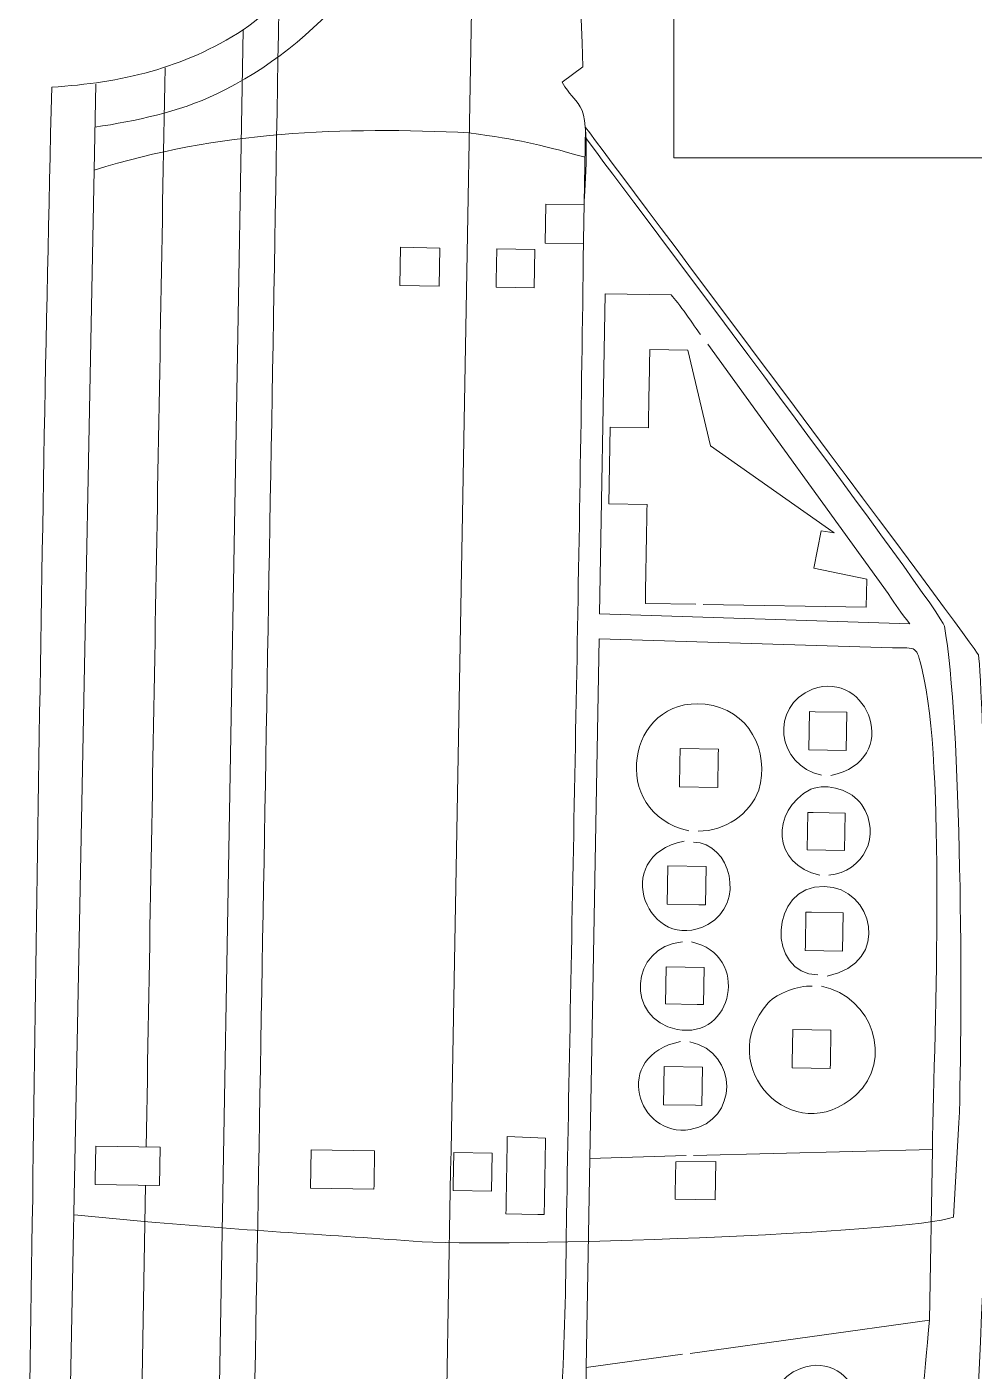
# Model space of a CAD drawing. Header units: centimetres. Extents: x -85 to 60, y -31 to -1.
# Drawn here: x -49.1 to -41.48, y -21.73 to -10.92 of the extents above; entities that cross this region are included whole.
import ezdxf

# ---------------------------------------------------------------- set-up
doc = ezdxf.new("R2010")
doc.units = ezdxf.units.CM
doc.header["$MEASUREMENT"] = 0
doc.layers.add('Camada 1', color=7, linetype='Continuous')

msp = doc.modelspace()

# ---------------------------------------------------------------- linework, layer by layer
at = {"layer": 'Camada 1', "color": 3, "lineweight": 9}
for points, knots in [([(-44.62709, -12.66987), (-44.62709, -12.66987), (-44.93463, -12.66451), (-44.93463, -12.66451), (-44.93463, -12.66451), (-44.93463, -12.66451), (-44.92914, -12.34949), (-44.92914, -12.34949), (-44.92914, -12.34949), (-44.92914, -12.34949), (-44.62159, -12.35486), (-44.62159, -12.35486), (-44.62159, -12.35486), (-44.61919, -12.21736), (-44.56991, -11.7027), (-44.65284, -11.56649), (-44.65284, -11.56649), (-44.70167, -11.4863), (-44.73745, -11.47643), (-44.79945, -11.36886), (-44.79945, -11.36886), (-44.79945, -11.36886), (-44.63223, -11.24422), (-44.63223, -11.24422), (-44.63223, -11.24422), (-44.70747, -9.20102), (-44.77444, -7.14914), (-45.05056, -5.12196), (-45.05056, -5.12196), (-45.07328, -4.95521), (-45.09467, -4.3778), (-45.25355, -4.28558), (-45.25355, -4.28558), (-45.25355, -4.28558), (-45.31304, -4.25454), (-45.31304, -4.25454), (-45.31304, -4.25454), (-45.31304, -4.25454), (-45.31998, -4.65206), (-45.31998, -4.65206), (-45.31998, -4.65206), (-45.31998, -4.65206), (-46.29509, -4.63504), (-46.29509, -4.63504), (-46.29509, -4.63504), (-46.29509, -4.63504), (-46.2875, -4.20001), (-46.2875, -4.20001), (-46.2875, -4.20001), (-46.2875, -4.20001), (-46.58, -4.1949), (-46.58, -4.1949), (-46.58, -4.1949), (-46.58, -4.1949), (-46.63329, -7.24769), (-46.63329, -7.24769), (-46.63329, -7.24769), (-46.62836, -7.28903), (-45.90991, -8.26209), (-46.29767, -9.51198), (-46.29767, -9.51198), (-46.47888, -10.09608), (-46.87216, -10.59845), (-47.36566, -10.9489), (-47.36566, -10.9489), (-47.36566, -10.9489), (-47.59059, -23.83518), (-47.59059, -23.83518)], [0, 0, 0, 0, 0.05555556, 0.05555556, 0.05555556, 0.05555556, 0.11111111, 0.11111111, 0.11111111, 0.11111111, 0.16666667, 0.16666667, 0.16666667, 0.16666667, 0.22222222, 0.22222222, 0.22222222, 0.22222222, 0.27777778, 0.27777778, 0.27777778, 0.27777778, 0.33333333, 0.33333333, 0.33333333, 0.33333333, 0.38888889, 0.38888889, 0.38888889, 0.38888889, 0.44444444, 0.44444444, 0.44444444, 0.44444444, 0.5, 0.5, 0.5, 0.5, 0.55555556, 0.55555556, 0.55555556, 0.55555556, 0.61111111, 0.61111111, 0.61111111, 0.61111111, 0.66666667, 0.66666667, 0.66666667, 0.66666667, 0.72222222, 0.72222222, 0.72222222, 0.72222222, 0.77777778, 0.77777778, 0.77777778, 0.77777778, 0.83333333, 0.83333333, 0.83333333, 0.83333333, 0.88888889, 0.88888889, 0.88888889, 0.88888889, 1, 1, 1, 1]), ([(-45.87637, -29.64992), (-45.79355, -26.26368), (-45.74871, -22.87385), (-45.68396, -19.4867), (-45.68396, -19.4867), (-45.68396, -19.4867), (-45.41749, -4.65037), (-45.41749, -4.65037)], [0, 0, 0, 0, 0.33333333, 0.33333333, 0.33333333, 0.33333333, 1, 1, 1, 1]), ([(-42.99255, -11.97719), (-42.99255, -11.97719), (-41.02708, -11.97719), (-41.02708, -11.97719), (-41.02708, -11.97719), (-41.02708, -11.97719), (-41.02708, -10.4318), (-41.02708, -10.4318), (-41.02708, -10.4318), (-41.02708, -10.4318), (-40.71947, -10.4318), (-40.71947, -10.4318), (-40.71947, -10.4318), (-40.71947, -10.4318), (-40.71947, -11.97719), (-40.71947, -11.97719), (-40.71947, -11.97719), (-40.71947, -11.97719), (-38.23638, -11.97719), (-38.23638, -11.97719), (-38.23638, -11.97719), (-38.23638, -9.81665), (-38.23638, -7.65611), (-38.23638, -5.49556), (-38.23638, -5.49556), (-38.23638, -5.49556), (-40.71947, -5.49556), (-40.71947, -5.49556), (-40.71947, -5.49556), (-40.71947, -5.49556), (-40.71947, -7.03344), (-40.71947, -7.03344), (-40.71947, -7.03344), (-40.71947, -7.03344), (-41.02708, -7.03344), (-41.02708, -7.03344), (-41.02708, -7.03344), (-41.02708, -7.03344), (-41.02708, -5.49556), (-41.02708, -5.49556), (-41.02708, -5.49556), (-41.02708, -5.49556), (-43.90031, -5.49556), (-43.90031, -5.49556), (-43.90031, -5.49556), (-43.90031, -5.49556), (-43.90031, -7.03344), (-43.90031, -7.03344), (-43.90031, -7.03344), (-43.67517, -7.04849), (-43.39717, -7.04096), (-43.16509, -7.04096), (-43.16509, -7.04096), (-43.16509, -7.04096), (-43.16509, -7.34852), (-43.16509, -7.34852), (-43.16509, -7.34852), (-43.16509, -7.34852), (-43.90031, -7.34852), (-43.90031, -7.34852), (-43.90031, -7.34852), (-43.90031, -7.34852), (-43.90031, -10.12424), (-43.90031, -10.12424), (-43.90031, -10.12424), (-43.90031, -10.12424), (-43.16509, -10.13173), (-43.16509, -10.13173), (-43.16509, -10.13173), (-43.16509, -10.13173), (-43.16509, -10.4393), (-43.16509, -10.4393), (-43.16509, -10.4393), (-43.16509, -10.4393), (-43.90031, -10.4393), (-43.90031, -10.4393), (-43.90031, -10.4393), (-43.90031, -10.4393), (-43.90031, -11.97719), (-43.90031, -11.97719), (-43.90031, -11.97719), (-43.90031, -11.97719), (-42.99255, -11.97719), (-42.99255, -11.97719)], [0, 0, 0, 0, 0.04545455, 0.04545455, 0.04545455, 0.04545455, 0.09090909, 0.09090909, 0.09090909, 0.09090909, 0.13636364, 0.13636364, 0.13636364, 0.13636364, 0.18181818, 0.18181818, 0.18181818, 0.18181818, 0.22727273, 0.22727273, 0.22727273, 0.22727273, 0.27272727, 0.27272727, 0.27272727, 0.27272727, 0.31818182, 0.31818182, 0.31818182, 0.31818182, 0.36363636, 0.36363636, 0.36363636, 0.36363636, 0.40909091, 0.40909091, 0.40909091, 0.40909091, 0.45454545, 0.45454545, 0.45454545, 0.45454545, 0.5, 0.5, 0.5, 0.5, 0.54545455, 0.54545455, 0.54545455, 0.54545455, 0.59090909, 0.59090909, 0.59090909, 0.59090909, 0.63636364, 0.63636364, 0.63636364, 0.63636364, 0.68181818, 0.68181818, 0.68181818, 0.68181818, 0.72727273, 0.72727273, 0.72727273, 0.72727273, 0.77272727, 0.77272727, 0.77272727, 0.77272727, 0.81818182, 0.81818182, 0.81818182, 0.81818182, 0.86363636, 0.86363636, 0.86363636, 0.86363636, 0.90909091, 0.90909091, 0.90909091, 0.90909091, 1, 1, 1, 1]), ([(-47.36566, -10.9489), (-47.85355, -11.26216), (-48.34291, -11.37075), (-48.90434, -11.40975), (-48.90434, -11.40975), (-49.00386, -15.38199), (-49.03551, -19.35569), (-49.10486, -23.32855), (-49.10486, -23.32855), (-48.96476, -23.331), (-48.88993, -23.35482), (-48.78273, -23.35669), (-48.78273, -23.35669), (-48.78273, -23.35669), (-48.78259, -23.34919), (-48.78259, -23.34919), (-48.78259, -23.34919), (-48.49278, -23.40878), (-48.31138, -23.43929), (-48.02883, -23.57993), (-48.02883, -23.57993), (-46.64695, -24.26774), (-46.13154, -25.77546), (-46.71812, -27.15172), (-46.71812, -27.15172), (-46.87736, -27.52536), (-47.27949, -27.93717), (-47.27953, -27.93725), (-47.27953, -27.93725), (-47.27953, -27.93725), (-47.3226, -30.40498), (-47.3226, -30.40498), (-47.3226, -30.40498), (-47.3226, -30.40498), (-46.75257, -30.41493), (-46.75257, -30.41493), (-46.75257, -30.41493), (-46.74803, -30.15491), (-46.74349, -29.8949), (-46.73896, -29.63487), (-46.73896, -29.63487), (-46.73896, -29.63487), (-45.83138, -29.65072), (-45.83138, -29.65072), (-45.83138, -29.65072), (-45.83138, -29.65072), (-45.8376, -30.43843), (-45.8376, -30.43843), (-45.8376, -30.43843), (-45.5892, -30.44059), (-44.79116, -30.47212), (-44.57721, -30.44542), (-44.57721, -30.44542), (-44.57721, -30.44542), (-44.58927, -29.84496), (-44.58927, -29.84496)], [0, 0, 0, 0, 0.06666667, 0.06666667, 0.06666667, 0.06666667, 0.13333333, 0.13333333, 0.13333333, 0.13333333, 0.2, 0.2, 0.2, 0.2, 0.26666667, 0.26666667, 0.26666667, 0.26666667, 0.33333333, 0.33333333, 0.33333333, 0.33333333, 0.4, 0.4, 0.4, 0.4, 0.46666667, 0.46666667, 0.46666667, 0.46666667, 0.53333333, 0.53333333, 0.53333333, 0.53333333, 0.6, 0.6, 0.6, 0.6, 0.66666667, 0.66666667, 0.66666667, 0.66666667, 0.73333333, 0.73333333, 0.73333333, 0.73333333, 0.8, 0.8, 0.8, 0.8, 0.86666667, 0.86666667, 0.86666667, 0.86666667, 1, 1, 1, 1]), ([(-44.79198, -21.68564), (-44.76986, -21.2511), (-44.76927, -20.81564), (-44.76168, -20.38064), (-44.76168, -20.38064), (-44.71756, -17.853), (-44.66009, -15.32522), (-44.62931, -12.79738), (-44.62931, -12.79738), (-44.62931, -12.79738), (-44.61072, -11.7323), (-44.61072, -11.7323), (-44.61072, -11.7323), (-44.33583, -12.1022), (-41.4589, -15.93221), (-41.45098, -15.97414), (-41.45098, -15.97414), (-41.40756, -16.20391), (-41.35033, -19.23317), (-41.35761, -19.65224), (-41.35761, -19.65224), (-41.3662, -20.1469), (-41.58367, -24.77919), (-41.61402, -24.88486), (-41.61402, -24.88486), (-41.61402, -24.88486), (-44.58106, -30.23526), (-44.58106, -30.23526), (-44.58106, -30.23526), (-44.67061, -27.90576), (-44.74619, -25.57721), (-44.78918, -23.24631), (-44.78918, -23.24631), (-44.79719, -22.72617), (-44.80976, -22.20575), (-44.79198, -21.68564)], [0, 0, 0, 0, 0.1, 0.1, 0.1, 0.1, 0.2, 0.2, 0.2, 0.2, 0.3, 0.3, 0.3, 0.3, 0.4, 0.4, 0.4, 0.4, 0.5, 0.5, 0.5, 0.5, 0.6, 0.6, 0.6, 0.6, 0.7, 0.7, 0.7, 0.7, 0.8, 0.8, 0.8, 0.8, 1, 1, 1, 1]), ([(-43.62823, -13.47512), (-43.62823, -13.47512), (-42.17767, -15.48125), (-42.17767, -15.48125), (-42.17767, -15.48125), (-42.10534, -15.5842), (-42.08441, -15.62669), (-42.00181, -15.72443), (-42.00181, -15.72443), (-42.00181, -15.72443), (-44.49892, -15.64332), (-44.49892, -15.64332), (-44.49892, -15.64332), (-44.49892, -15.64332), (-44.45402, -13.07058), (-44.45402, -13.07058), (-44.45402, -13.07058), (-44.45402, -13.07058), (-43.92145, -13.07987), (-43.92145, -13.07987), (-43.92145, -13.07987), (-43.86662, -13.13665), (-43.73409, -13.33133), (-43.68694, -13.3991)], [0, 0, 0, 0, 0.14285714, 0.14285714, 0.14285714, 0.14285714, 0.28571429, 0.28571429, 0.28571429, 0.28571429, 0.42857143, 0.42857143, 0.42857143, 0.42857143, 0.57142857, 0.57142857, 0.57142857, 0.57142857, 0.71428571, 0.71428571, 0.71428571, 0.71428571, 1, 1, 1, 1]), ([(-43.80216, -19.99972), (-43.80216, -19.99972), (-44.57538, -20.02375), (-44.57538, -20.02375), (-44.57538, -20.02375), (-44.57538, -20.02375), (-44.50246, -15.84583), (-44.50246, -15.84583), (-44.50246, -15.84583), (-44.50246, -15.84583), (-42.14027, -15.9171), (-42.14027, -15.9171), (-42.14027, -15.9171), (-41.94099, -15.92058), (-41.95123, -15.89522), (-41.90325, -16.0938), (-41.90325, -16.0938), (-41.71364, -16.87865), (-41.80246, -18.9162), (-41.82054, -19.95176), (-41.82054, -19.95176), (-41.82054, -19.95176), (-43.74214, -20.00077), (-43.74214, -20.00077)], [0, 0, 0, 0, 0.14285714, 0.14285714, 0.14285714, 0.14285714, 0.28571429, 0.28571429, 0.28571429, 0.28571429, 0.42857143, 0.42857143, 0.42857143, 0.42857143, 0.57142857, 0.57142857, 0.57142857, 0.57142857, 0.71428571, 0.71428571, 0.71428571, 0.71428571, 1, 1, 1, 1]), ([(-43.7699, -21.59091), (-43.7699, -21.59091), (-41.8445, -21.3244), (-41.8445, -21.3244), (-41.8445, -21.3244), (-41.88969, -21.7868), (-42.09333, -24.2501), (-42.21184, -24.74688), (-42.21184, -24.74688), (-42.3097, -25.15705), (-42.3823, -25.21669), (-42.60101, -25.55041), (-42.60101, -25.55041), (-42.83887, -25.91941), (-44.02453, -27.80596), (-44.08176, -27.85048), (-44.08176, -27.85048), (-44.17276, -27.92127), (-44.42351, -27.8984), (-44.44564, -27.63409), (-44.44564, -27.63409), (-44.61988, -25.55307), (-44.62667, -23.79224), (-44.60471, -21.7039), (-44.60471, -21.7039), (-44.60471, -21.7039), (-43.83004, -21.5974), (-43.83004, -21.5974)], [0, 0, 0, 0, 0.125, 0.125, 0.125, 0.125, 0.25, 0.25, 0.25, 0.25, 0.375, 0.375, 0.375, 0.375, 0.5, 0.5, 0.5, 0.5, 0.625, 0.625, 0.625, 0.625, 0.75, 0.75, 0.75, 0.75, 1, 1, 1, 1])]:
    msp.add_open_spline(points, degree=3, knots=knots, dxfattribs=at)
at = {"layer": 'Camada 1', "color": 1, "lineweight": 9}
for points, knots in [([(-48.55728, -11.73094), (-48.22788, -11.67872), (-47.89061, -11.61273), (-47.57723, -11.46294), (-47.57723, -11.46294), (-46.7631, -11.07382), (-46.08296, -10.28561), (-45.92026, -9.38349), (-45.92026, -9.38349), (-45.92026, -9.38349), (-45.87816, -9.12162), (-45.87816, -9.12162)], [0, 0, 0, 0, 0.25, 0.25, 0.25, 0.25, 0.5, 0.5, 0.5, 0.5, 1, 1, 1, 1]), ([(-44.61491, -11.97232), (-45.03, -11.85742), (-45.12229, -11.83692), (-45.54936, -11.77591), (-45.54936, -11.77591), (-45.54936, -11.77591), (-45.54187, -11.77605), (-45.54187, -11.77605), (-45.54187, -11.77605), (-46.55955, -11.7265), (-47.56499, -11.76244), (-48.5633, -12.07597), (-48.5633, -12.07597), (-48.5633, -12.07597), (-48.78273, -23.35669), (-48.78273, -23.35669)], [0, 0, 0, 0, 0.2, 0.2, 0.2, 0.2, 0.4, 0.4, 0.4, 0.4, 0.6, 0.6, 0.6, 0.6, 1, 1, 1, 1]), ([(-44.61216, -11.81482), (-44.2709, -12.26863), (-41.75189, -15.61452), (-41.72459, -15.74427), (-41.72459, -15.74427), (-41.5859, -16.48955), (-41.57387, -18.85604), (-41.60672, -19.73793), (-41.60672, -19.73793), (-41.60672, -19.73793), (-41.64994, -20.49499), (-41.64994, -20.49499), (-41.64994, -20.49499), (-41.99305, -20.62512), (-45.30745, -20.74248), (-45.99757, -20.68919), (-45.99757, -20.68919), (-46.71, -20.63419), (-47.42184, -20.59907), (-48.13317, -20.53189), (-48.13317, -20.53189), (-48.13317, -20.53189), (-48.72496, -20.47654), (-48.72496, -20.47654)], [0, 0, 0, 0, 0.14285714, 0.14285714, 0.14285714, 0.14285714, 0.28571429, 0.28571429, 0.28571429, 0.28571429, 0.42857143, 0.42857143, 0.42857143, 0.42857143, 0.57142857, 0.57142857, 0.57142857, 0.57142857, 0.71428571, 0.71428571, 0.71428571, 0.71428571, 1, 1, 1, 1])]:
    msp.add_open_spline(points, degree=3, knots=knots, dxfattribs=at)
for points in [[(-47.07749, -10.77386), (-47.15496, -15.21181), (-47.23242, -19.64974), (-47.30989, -24.08768)], [(-47.99371, -11.25307), (-48.04421, -14.14585), (-48.0947, -17.03865), (-48.14519, -19.93143)], [(-48.5633, -12.07597), (-48.5633, -12.07597), (-48.55126, -11.3859), (-48.55126, -11.3859)], [(-41.82054, -19.95176), (-41.82054, -19.95176), (-41.8445, -21.3244), (-41.8445, -21.3244)], [(-44.57538, -20.02375), (-44.57538, -20.02375), (-44.60471, -21.7039), (-44.60471, -21.7039)], [(-48.15056, -20.23895), (-48.15056, -20.23895), (-48.20738, -23.49427), (-48.20738, -23.49427)]]:
    msp.add_open_spline(points, degree=3, dxfattribs=at)
at = {"layer": 'Camada 1', "lineweight": 9}
for points, knots in [([(-45.78848, -13.00975), (-45.78848, -13.00975), (-45.78311, -12.70224), (-45.78311, -12.70224), (-45.78311, -12.70224), (-45.78311, -12.70224), (-46.09816, -12.69674), (-46.09816, -12.69674), (-46.09816, -12.69674), (-46.09816, -12.69674), (-46.10353, -13.00425), (-46.10353, -13.00425), (-46.10353, -13.00425), (-46.10353, -13.00425), (-45.78848, -13.00975), (-45.78848, -13.00975)], [0, 0, 0, 0, 0.2, 0.2, 0.2, 0.2, 0.4, 0.4, 0.4, 0.4, 0.6, 0.6, 0.6, 0.6, 1, 1, 1, 1]), ([(-45.33004, -12.96526), (-45.33004, -12.96526), (-45.33096, -13.01774), (-45.33096, -13.01774), (-45.33096, -13.01774), (-45.33096, -13.01774), (-45.02341, -13.02311), (-45.02341, -13.02311), (-45.02341, -13.02311), (-45.02341, -13.02311), (-45.01804, -12.71559), (-45.01804, -12.71559), (-45.01804, -12.71559), (-45.01804, -12.71559), (-45.32559, -12.71023), (-45.32559, -12.71023), (-45.32559, -12.71023), (-45.32559, -12.71023), (-45.33004, -12.96526), (-45.33004, -12.96526)], [0, 0, 0, 0, 0.16666667, 0.16666667, 0.16666667, 0.16666667, 0.33333333, 0.33333333, 0.33333333, 0.33333333, 0.5, 0.5, 0.5, 0.5, 0.66666667, 0.66666667, 0.66666667, 0.66666667, 1, 1, 1, 1]), ([(-42.76447, -16.4314), (-42.76447, -16.4314), (-42.8095, -16.43062), (-42.8095, -16.43062), (-42.8095, -16.43062), (-42.8095, -16.43062), (-42.81487, -16.73815), (-42.81487, -16.73815), (-42.81487, -16.73815), (-42.81487, -16.73815), (-42.51483, -16.74339), (-42.51483, -16.74339), (-42.51483, -16.74339), (-42.51483, -16.74339), (-42.50946, -16.43585), (-42.50946, -16.43585), (-42.50946, -16.43585), (-42.50946, -16.43585), (-42.76447, -16.4314), (-42.76447, -16.4314)], [0, 0, 0, 0, 0.16666667, 0.16666667, 0.16666667, 0.16666667, 0.33333333, 0.33333333, 0.33333333, 0.33333333, 0.5, 0.5, 0.5, 0.5, 0.66666667, 0.66666667, 0.66666667, 0.66666667, 1, 1, 1, 1]), ([(-43.54333, -16.77795), (-43.54333, -16.77795), (-43.54254, -16.73295), (-43.54254, -16.73295), (-43.54254, -16.73295), (-43.54254, -16.73295), (-43.85008, -16.72759), (-43.85008, -16.72759), (-43.85008, -16.72759), (-43.85187, -16.83009), (-43.85366, -16.9326), (-43.85545, -17.0351), (-43.85545, -17.0351), (-43.85545, -17.0351), (-43.54791, -17.04047), (-43.54791, -17.04047), (-43.54791, -17.04047), (-43.54791, -17.04047), (-43.54333, -16.77795), (-43.54333, -16.77795)], [0, 0, 0, 0, 0.16666667, 0.16666667, 0.16666667, 0.16666667, 0.33333333, 0.33333333, 0.33333333, 0.33333333, 0.5, 0.5, 0.5, 0.5, 0.66666667, 0.66666667, 0.66666667, 0.66666667, 1, 1, 1, 1]), ([(-42.77861, -17.24147), (-42.77861, -17.24147), (-42.82364, -17.24069), (-42.82364, -17.24069), (-42.82364, -17.24069), (-42.82364, -17.24069), (-42.82888, -17.54072), (-42.82888, -17.54072), (-42.82888, -17.54072), (-42.82888, -17.54072), (-42.52884, -17.54596), (-42.52884, -17.54596), (-42.52884, -17.54596), (-42.52884, -17.54596), (-42.5236, -17.24592), (-42.5236, -17.24592), (-42.5236, -17.24592), (-42.5236, -17.24592), (-42.77861, -17.24147), (-42.77861, -17.24147)], [0, 0, 0, 0, 0.16666667, 0.16666667, 0.16666667, 0.16666667, 0.33333333, 0.33333333, 0.33333333, 0.33333333, 0.5, 0.5, 0.5, 0.5, 0.66666667, 0.66666667, 0.66666667, 0.66666667, 1, 1, 1, 1]), ([(-43.69943, -17.98321), (-43.69943, -17.98321), (-43.64691, -17.98412), (-43.64691, -17.98412), (-43.64691, -17.98412), (-43.64691, -17.98412), (-43.64154, -17.67661), (-43.64154, -17.67661), (-43.64154, -17.67661), (-43.64154, -17.67661), (-43.9491, -17.67124), (-43.9491, -17.67124), (-43.9491, -17.67124), (-43.9491, -17.67124), (-43.95447, -17.97875), (-43.95447, -17.97875), (-43.95447, -17.97875), (-43.95447, -17.97875), (-43.69943, -17.98321), (-43.69943, -17.98321)], [0, 0, 0, 0, 0.16666667, 0.16666667, 0.16666667, 0.16666667, 0.33333333, 0.33333333, 0.33333333, 0.33333333, 0.5, 0.5, 0.5, 0.5, 0.66666667, 0.66666667, 0.66666667, 0.66666667, 1, 1, 1, 1]), ([(-42.79262, -18.04404), (-42.79262, -18.04404), (-42.83765, -18.04326), (-42.83765, -18.04326), (-42.83765, -18.04326), (-42.83944, -18.14578), (-42.84123, -18.24829), (-42.84302, -18.35082), (-42.84302, -18.35082), (-42.84302, -18.35082), (-42.54298, -18.35605), (-42.54298, -18.35605), (-42.54298, -18.35605), (-42.54298, -18.35605), (-42.53761, -18.04849), (-42.53761, -18.04849), (-42.53761, -18.04849), (-42.53761, -18.04849), (-42.79262, -18.04404), (-42.79262, -18.04404)], [0, 0, 0, 0, 0.16666667, 0.16666667, 0.16666667, 0.16666667, 0.33333333, 0.33333333, 0.33333333, 0.33333333, 0.5, 0.5, 0.5, 0.5, 0.66666667, 0.66666667, 0.66666667, 0.66666667, 1, 1, 1, 1]), ([(-43.71344, -18.7858), (-43.71344, -18.7858), (-43.66092, -18.78672), (-43.66092, -18.78672), (-43.66092, -18.78672), (-43.66092, -18.78672), (-43.65568, -18.48668), (-43.65568, -18.48668), (-43.65568, -18.48668), (-43.65568, -18.48668), (-43.96324, -18.48131), (-43.96324, -18.48131), (-43.96324, -18.48131), (-43.96324, -18.48131), (-43.96848, -18.78135), (-43.96848, -18.78135), (-43.96848, -18.78135), (-43.96848, -18.78135), (-43.71344, -18.7858), (-43.71344, -18.7858)], [0, 0, 0, 0, 0.16666667, 0.16666667, 0.16666667, 0.16666667, 0.33333333, 0.33333333, 0.33333333, 0.33333333, 0.5, 0.5, 0.5, 0.5, 0.66666667, 0.66666667, 0.66666667, 0.66666667, 1, 1, 1, 1]), ([(-42.94873, -19.24932), (-42.94873, -19.24932), (-42.94951, -19.29433), (-42.94951, -19.29433), (-42.94951, -19.29433), (-42.94951, -19.29433), (-42.64196, -19.2997), (-42.64196, -19.2997), (-42.64196, -19.2997), (-42.64017, -19.19719), (-42.63838, -19.09466), (-42.63659, -18.99215), (-42.63659, -18.99215), (-42.63659, -18.99215), (-42.94414, -18.98678), (-42.94414, -18.98678), (-42.94414, -18.98678), (-42.94414, -18.98678), (-42.94873, -19.24932), (-42.94873, -19.24932)], [0, 0, 0, 0, 0.16666667, 0.16666667, 0.16666667, 0.16666667, 0.33333333, 0.33333333, 0.33333333, 0.33333333, 0.5, 0.5, 0.5, 0.5, 0.66666667, 0.66666667, 0.66666667, 0.66666667, 1, 1, 1, 1]), ([(-43.72758, -19.59584), (-43.72758, -19.59584), (-43.67506, -19.59676), (-43.67506, -19.59676), (-43.67506, -19.59676), (-43.67506, -19.59676), (-43.66969, -19.28925), (-43.66969, -19.28925), (-43.66969, -19.28925), (-43.66969, -19.28925), (-43.97725, -19.28388), (-43.97725, -19.28388), (-43.97725, -19.28388), (-43.97725, -19.28388), (-43.98262, -19.59139), (-43.98262, -19.59139), (-43.98262, -19.59139), (-43.98262, -19.59139), (-43.72758, -19.59584), (-43.72758, -19.59584)], [0, 0, 0, 0, 0.16666667, 0.16666667, 0.16666667, 0.16666667, 0.33333333, 0.33333333, 0.33333333, 0.33333333, 0.5, 0.5, 0.5, 0.5, 0.66666667, 0.66666667, 0.66666667, 0.66666667, 1, 1, 1, 1]), ([(-44.9959, -20.47408), (-44.9959, -20.47408), (-44.94341, -20.475), (-44.94341, -20.475), (-44.94341, -20.475), (-44.93983, -20.26999), (-44.93626, -20.06497), (-44.93268, -19.85996), (-44.93268, -19.85996), (-44.93268, -19.85996), (-45.24007, -19.84706), (-45.24007, -19.84706), (-45.24007, -19.84706), (-45.24369, -20.05458), (-45.24731, -20.26211), (-45.25094, -20.46963), (-45.25094, -20.46963), (-45.25094, -20.46963), (-44.9959, -20.47408), (-44.9959, -20.47408)], [0, 0, 0, 0, 0.16666667, 0.16666667, 0.16666667, 0.16666667, 0.33333333, 0.33333333, 0.33333333, 0.33333333, 0.5, 0.5, 0.5, 0.5, 0.66666667, 0.66666667, 0.66666667, 0.66666667, 1, 1, 1, 1]), ([(-48.55483, -20.18688), (-48.55483, -20.18688), (-48.55562, -20.23188), (-48.55562, -20.23188), (-48.55562, -20.23188), (-48.55562, -20.23188), (-48.03805, -20.24092), (-48.03805, -20.24092), (-48.03805, -20.24092), (-48.03805, -20.24092), (-48.03269, -19.93339), (-48.03269, -19.93339), (-48.03269, -19.93339), (-48.03269, -19.93339), (-48.55025, -19.92436), (-48.55025, -19.92436), (-48.55025, -19.92436), (-48.55025, -19.92436), (-48.55483, -20.18688), (-48.55483, -20.18688)], [0, 0, 0, 0, 0.16666667, 0.16666667, 0.16666667, 0.16666667, 0.33333333, 0.33333333, 0.33333333, 0.33333333, 0.5, 0.5, 0.5, 0.5, 0.66666667, 0.66666667, 0.66666667, 0.66666667, 1, 1, 1, 1]), ([(-46.30846, -20.016), (-46.30846, -20.016), (-46.30754, -19.96351), (-46.30754, -19.96351), (-46.30754, -19.96351), (-46.30754, -19.96351), (-46.81757, -19.9546), (-46.81757, -19.9546), (-46.81757, -19.9546), (-46.81757, -19.9546), (-46.82294, -20.26213), (-46.82294, -20.26213), (-46.82294, -20.26213), (-46.82294, -20.26213), (-46.31291, -20.27103), (-46.31291, -20.27103), (-46.31291, -20.27103), (-46.31143, -20.18602), (-46.30994, -20.101), (-46.30846, -20.016)], [0, 0, 0, 0, 0.16666667, 0.16666667, 0.16666667, 0.16666667, 0.33333333, 0.33333333, 0.33333333, 0.33333333, 0.5, 0.5, 0.5, 0.5, 0.66666667, 0.66666667, 0.66666667, 0.66666667, 1, 1, 1, 1]), ([(-45.67455, -20.23715), (-45.67455, -20.23715), (-45.67534, -20.28216), (-45.67534, -20.28216), (-45.67534, -20.28216), (-45.67534, -20.28216), (-45.36782, -20.28753), (-45.36782, -20.28753), (-45.36782, -20.28753), (-45.36782, -20.28753), (-45.36246, -19.98), (-45.36246, -19.98), (-45.36246, -19.98), (-45.36246, -19.98), (-45.66997, -19.97463), (-45.66997, -19.97463), (-45.66997, -19.97463), (-45.66997, -19.97463), (-45.67455, -20.23715), (-45.67455, -20.23715)], [0, 0, 0, 0, 0.16666667, 0.16666667, 0.16666667, 0.16666667, 0.33333333, 0.33333333, 0.33333333, 0.33333333, 0.5, 0.5, 0.5, 0.5, 0.66666667, 0.66666667, 0.66666667, 0.66666667, 1, 1, 1, 1]), ([(-43.8899, -20.2983), (-43.8899, -20.2983), (-43.89082, -20.35083), (-43.89082, -20.35083), (-43.89082, -20.35083), (-43.89082, -20.35083), (-43.56829, -20.35646), (-43.56829, -20.35646), (-43.56829, -20.35646), (-43.56829, -20.35646), (-43.56292, -20.04892), (-43.56292, -20.04892), (-43.56292, -20.04892), (-43.56292, -20.04892), (-43.88558, -20.0508), (-43.88558, -20.0508), (-43.88558, -20.0508), (-43.88558, -20.0508), (-43.8899, -20.2983), (-43.8899, -20.2983)], [0, 0, 0, 0, 0.16666667, 0.16666667, 0.16666667, 0.16666667, 0.33333333, 0.33333333, 0.33333333, 0.33333333, 0.5, 0.5, 0.5, 0.5, 0.66666667, 0.66666667, 0.66666667, 0.66666667, 1, 1, 1, 1])]:
    msp.add_open_spline(points, degree=3, knots=knots, dxfattribs=at)
at = {"layer": 'Camada 1', "color": 2, "lineweight": 9}
for points, knots in [([(-43.72478, -15.56681), (-43.72478, -15.56681), (-44.12982, -15.55974), (-44.12982, -15.55974), (-44.12982, -15.55974), (-44.1252, -15.29471), (-44.12057, -15.02969), (-44.11595, -14.76467), (-44.11595, -14.76467), (-44.11595, -14.76467), (-44.42347, -14.7593), (-44.42347, -14.7593), (-44.42347, -14.7593), (-44.42347, -14.7593), (-44.41274, -14.14422), (-44.41274, -14.14422), (-44.41274, -14.14422), (-44.41274, -14.14422), (-44.10521, -14.14959), (-44.10521, -14.14959), (-44.10521, -14.14959), (-44.10154, -13.93958), (-44.09788, -13.72955), (-44.09421, -13.51953), (-44.09421, -13.51953), (-44.09421, -13.51953), (-43.78665, -13.5249), (-43.78665, -13.5249), (-43.78665, -13.5249), (-43.78665, -13.5249), (-43.605, -14.29337), (-43.605, -14.29337), (-43.605, -14.29337), (-43.605, -14.29337), (-42.6118, -14.99349), (-42.6118, -14.99349), (-42.6118, -14.99349), (-42.6118, -14.99349), (-42.71657, -14.97663), (-42.71657, -14.97663), (-42.71657, -14.97663), (-42.71657, -14.97663), (-42.77431, -15.27574), (-42.77431, -15.27574), (-42.77431, -15.27574), (-42.77431, -15.27574), (-42.34821, -15.36573), (-42.34821, -15.36573), (-42.34821, -15.36573), (-42.34821, -15.36573), (-42.35214, -15.59077), (-42.35214, -15.59077), (-42.35214, -15.59077), (-42.35214, -15.59077), (-43.66476, -15.56785), (-43.66476, -15.56785)], [0, 0, 0, 0, 0.06666667, 0.06666667, 0.06666667, 0.06666667, 0.13333333, 0.13333333, 0.13333333, 0.13333333, 0.2, 0.2, 0.2, 0.2, 0.26666667, 0.26666667, 0.26666667, 0.26666667, 0.33333333, 0.33333333, 0.33333333, 0.33333333, 0.4, 0.4, 0.4, 0.4, 0.46666667, 0.46666667, 0.46666667, 0.46666667, 0.53333333, 0.53333333, 0.53333333, 0.53333333, 0.6, 0.6, 0.6, 0.6, 0.66666667, 0.66666667, 0.66666667, 0.66666667, 0.73333333, 0.73333333, 0.73333333, 0.73333333, 0.8, 0.8, 0.8, 0.8, 0.86666667, 0.86666667, 0.86666667, 0.86666667, 1, 1, 1, 1]), ([(-42.71338, -16.94249), (-43.07046, -16.86469), (-43.13563, -16.38527), (-42.78382, -16.251), (-42.78382, -16.251), (-42.3394, -16.08137), (-42.05059, -16.82385), (-42.63837, -16.9438)], [0, 0, 0, 0, 0.33333333, 0.33333333, 0.33333333, 0.33333333, 1, 1, 1, 1]), ([(-43.7791, -17.38909), (-44.43245, -17.24639), (-44.2824, -16.30269), (-43.64879, -16.37095), (-43.64879, -16.37095), (-43.29705, -16.40884), (-43.12508, -16.74885), (-43.21814, -17.06124), (-43.21814, -17.06124), (-43.28688, -17.25373), (-43.49061, -17.39413), (-43.70407, -17.3904)], [0, 0, 0, 0, 0.25, 0.25, 0.25, 0.25, 0.5, 0.5, 0.5, 0.5, 1, 1, 1, 1]), ([(-42.72739, -17.74506), (-43.10563, -17.66266), (-43.13195, -17.23226), (-42.79783, -17.05356), (-42.79783, -17.05356), (-42.66264, -17.00196), (-42.46761, -17.06085), (-42.38739, -17.18078), (-42.38739, -17.18078), (-42.22516, -17.42331), (-42.37609, -17.7206), (-42.65238, -17.74637)], [0, 0, 0, 0, 0.25, 0.25, 0.25, 0.25, 0.5, 0.5, 0.5, 0.5, 1, 1, 1, 1]), ([(-43.74314, -17.47975), (-43.44346, -17.48498), (-43.31743, -17.97476), (-43.62716, -18.14204), (-43.62716, -18.14204), (-44.09897, -18.39684), (-44.43286, -17.59651), (-43.81805, -17.47091)], [0, 0, 0, 0, 0.33333333, 0.33333333, 0.33333333, 0.33333333, 1, 1, 1, 1]), ([(-42.7414, -18.54766), (-43.15441, -18.54045), (-43.13593, -17.83104), (-42.69146, -17.83575), (-42.69146, -17.83575), (-42.29556, -17.83995), (-42.14186, -18.44926), (-42.66652, -18.55646)], [0, 0, 0, 0, 0.33333333, 0.33333333, 0.33333333, 0.33333333, 1, 1, 1, 1]), ([(-43.75715, -18.28232), (-43.28198, -18.38625), (-43.42169, -19.07217), (-43.87449, -18.98556), (-43.87449, -18.98556), (-44.29688, -18.90477), (-44.25376, -18.32055), (-43.83219, -18.28101)], [0, 0, 0, 0, 0.33333333, 0.33333333, 0.33333333, 0.33333333, 1, 1, 1, 1]), ([(-42.71296, -18.63818), (-42.29656, -18.72148), (-42.13233, -19.23705), (-42.43564, -19.51339), (-42.43564, -19.51339), (-42.93366, -19.96714), (-43.59439, -19.28847), (-43.14298, -18.77325), (-43.14298, -18.77325), (-43.0638, -18.69087), (-42.90323, -18.63486), (-42.78796, -18.63687)], [0, 0, 0, 0, 0.25, 0.25, 0.25, 0.25, 0.5, 0.5, 0.5, 0.5, 1, 1, 1, 1]), ([(-43.77116, -19.08491), (-43.37273, -19.17168), (-43.38219, -19.72507), (-43.76847, -19.79024), (-43.76847, -19.79024), (-44.19372, -19.862), (-44.40705, -19.19787), (-43.8462, -19.0836)], [0, 0, 0, 0, 0.33333333, 0.33333333, 0.33333333, 0.33333333, 1, 1, 1, 1]), ([(-42.8087, -22.40304), (-43.16553, -22.32496), (-43.23114, -21.84585), (-42.87914, -21.7115), (-42.87914, -21.7115), (-42.43489, -21.54195), (-42.14545, -22.28428), (-42.73368, -22.40435)], [0, 0, 0, 0, 0.33333333, 0.33333333, 0.33333333, 0.33333333, 1, 1, 1, 1])]:
    msp.add_open_spline(points, degree=3, knots=knots, dxfattribs=at)

doc.saveas('drawing.dxf')
